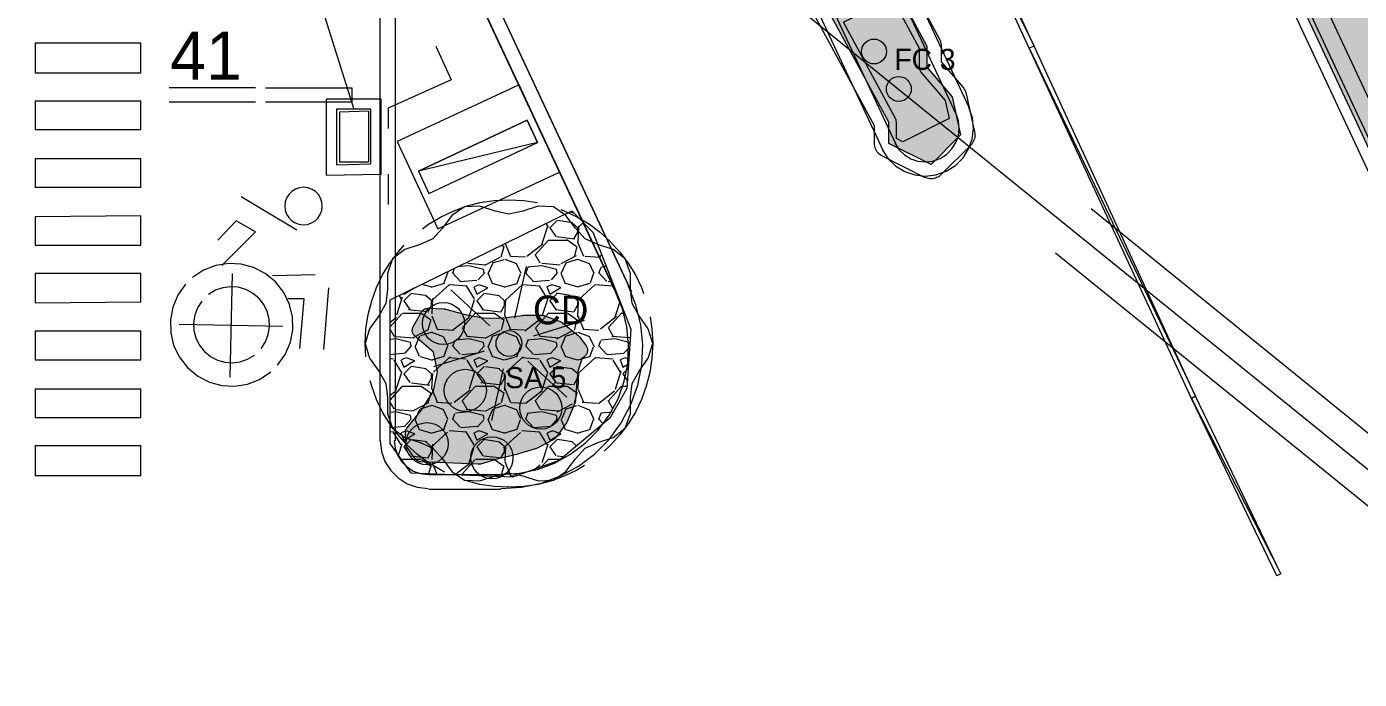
# Model space of a CAD drawing. Header units: metres. Extents: x 1 to 213, y 1 to 147.
# Drawn here: x 90.27 to 104.17, y 83.4 to 90.21 of the extents above; entities that cross this region are included whole.
import ezdxf

# ---------------------------------------------------------------- set-up
doc = ezdxf.new("R2010")
doc.units = ezdxf.units.M
doc.linetypes.add('DASHED', pattern=[1.524, 1.27, -0.254])
doc.layers.get('0').update_dxf_attribs({"lineweight": 0, "plot": 0})
for name, color, linetype, lineweight, plot in [('00-BASE-ARQUITECTURA', 8, 'Continuous', 0, False), ('00-BASE-TEXTO', 8, 'Continuous', 0, False), ('PJ-ARBOLES', 94, 'Continuous', 0, False), ('PJ-COPA-ADULTA', 8, 'DASHED', 0, False), ('PJ-CUBRESUELOS', 150, 'Continuous', 0, False), ('PJ-ETIQUETAS', 7, 'Continuous', 0, False), ('PJ-GRAVILLA', 42, 'Continuous', 0, False), ('PJ-HERBACEAS', 212, 'Continuous', 0, False), ('PJ-LIMITE-JARDIN', 7, 'Continuous', 0, False), ('PJ-MASAS', 92, 'Continuous', 0, False), ('PJ-MASAS-RELLENO', 92, 'Continuous', 0, False), ('PJ-RIEGO-SECTORES', 5, 'Continuous', 0, False), ('PJ-SECANO', 30, 'Continuous', 0, False)]:
    doc.layers.add(name, color=color, linetype=linetype, lineweight=lineweight, plot=plot)

# ---------------------------------------------------------------- blocks, each defined once
blk = doc.blocks.new('PJ_FC')
blk.add_circle((0, 0), 0.13)
for tag, p, height in [('CODIGO', (0.15, 0.15), 0.2), ('ESPECIE', (0.15, -0.1), 0.15), ('ZONA', (0.15, -0.3), 0.15)]:
    blk.add_attdef(tag, p, '', height=height)
blk = doc.blocks.new('PJ_CD')
for p, q in [((0.06, 0.263), (0.183, 0.804)), ((-0.198, 0.183), (-0.605, 0.561)), ((0.258, 0.08), (0.788, 0.244)), ((-0.258, -0.08), (-0.788, -0.244)), ((-0.06, -0.263), (-0.183, -0.804)), ((0.198, -0.183), (0.605, -0.561))]:
    blk.add_line(p, q)
blk.add_lwpolyline([(1.5, 0), (1.454, 0.153), (1.357, 0.288), (1.284, 0.417), (1.268, 0.564), (1.267, 0.731), (1.214, 0.882), (1.087, 0.979), (0.928, 1.031), (0.794, 1.092), (0.694, 1.202), (0.595, 1.336), (0.464, 1.427), (0.304, 1.431), (0.145, 1.38), (0, 1.35), (-0.145, 1.38), (-0.304, 1.431), (-0.464, 1.427), (-0.595, 1.336), (-0.694, 1.202), (-0.794, 1.092), (-0.928, 1.031), (-1.087, 0.979), (-1.214, 0.882), (-1.267, 0.731), (-1.268, 0.564), (-1.284, 0.417), (-1.357, 0.288), (-1.454, 0.153), (-1.5, 0), (-1.454, -0.153), (-1.357, -0.288), (-1.284, -0.417), (-1.268, -0.564), (-1.267, -0.731), (-1.214, -0.882), (-1.087, -0.979), (-0.928, -1.031), (-0.794, -1.092), (-0.694, -1.202), (-0.595, -1.336), (-0.464, -1.427), (-0.304, -1.431), (-0.145, -1.38), (0, -1.35), (0.145, -1.38), (0.304, -1.431), (0.464, -1.427), (0.595, -1.336), (0.694, -1.202), (0.794, -1.092), (0.928, -1.031), (1.087, -0.979), (1.214, -0.882), (1.267, -0.731), (1.268, -0.564), (1.284, -0.417), (1.357, -0.288), (1.454, -0.153), (1.5, 0)], close=True)
blk.add_circle((0, 0), 0.135)
for tag, p, height in [('CODIGO', (0.15, 0.15), 0.2), ('ESPECIE', (0.15, -0.1), 0.15), ('ZONA', (0.15, -0.3), 0.15)]:
    blk.add_attdef(tag, p, '', height=height)
blk = doc.blocks.new('PJ_SA')
blk.add_circle((0, 0), 0.22)
for tag, p, height in [('CODIGO', (0.15, 0.15), 0.2), ('ESPECIE', (0.15, -0.1), 0.15), ('ZONA', (0.15, -0.3), 0.15)]:
    blk.add_attdef(tag, p, '', height=height)

msp = doc.modelspace()

# ---------------------------------------------------------------- hatches: boundary and pattern name
at = {"layer": 'PJ-GRAVILLA'}
h = msp.add_hatch(dxfattribs=at)
h.set_pattern_fill('GRAVEL', scale=0.03)
h.paths.add_polyline_path([(90.399, 107.685), (91.413, 106.759), (92.031, 105.966), (93.089, 104.069), (93.177, 103.628), (93.662, 102.835), (94.059, 101.732), (94.809, 100.409), (94.985, 99.792), (95.206, 99.571), (95.206, 99.307), (95.691, 98.513), (96.97, 95.559), (97.234, 95.206), (97.234, 94.985), (98.381, 92.781), (98.998, 91.237), (99.66, 90.002), (99.66, 89.782), (99.924, 89.473), (100.012, 89.076), (99.704, 88.768), (99.263, 88.988), (99.263, 89.209), (98.381, 90.84), (98.381, 91.105), (97.896, 91.899), (97.499, 92.957), (96.837, 94.192), (96.837, 94.412), (95.206, 97.631), (94.809, 98.734), (94.324, 99.527), (93.927, 100.63), (93.442, 101.424), (92.516, 103.584), (91.943, 104.158), (91.546, 104.29), (91.193, 104.643), (90.928, 104.687), (90.355, 105.084), (90.399, 107.685)])
h = msp.add_hatch(dxfattribs=at)
h.set_pattern_fill('GRAVEL', scale=0.03)
h.paths.add_polyline_path([(96.457, 105.666), (98.275, 106.618), (98.292, 106.626), (98.306, 106.613), (98.72, 106.2), (98.733, 106.186), (98.739, 106.168), (98.923, 105.579), (98.947, 105.515), (98.975, 105.453), (99.009, 105.393), (99.385, 104.792), (99.394, 104.775), (99.402, 104.757), (99.952, 103.304), (99.986, 103.227), (100.028, 103.153), (100.077, 103.085), (100.134, 103.022), (100.262, 102.893), (100.276, 102.878), (100.285, 102.859), (100.855, 101.394), (100.884, 101.327), (100.919, 101.264), (100.96, 101.203), (101.148, 100.953), (101.158, 100.938), (101.165, 100.922), (101.76, 99.436), (101.797, 99.356), (102.429, 98.178), (102.437, 98.16), (102.438, 98.141), (102.438, 98.131), (102.441, 98.056), (102.452, 97.982), (102.469, 97.909), (102.494, 97.838), (102.525, 97.769), (103.794, 95.272), (103.803, 95.249), (103.81, 95.226), (103.893, 94.868), (103.914, 94.794), (103.942, 94.722), (103.977, 94.653), (104.018, 94.588), (104.065, 94.527), (104.189, 94.383), (104.201, 94.368), (104.202, 94.333), (104.21, 94.253), (104.226, 94.175), (104.25, 94.099), (104.281, 94.026), (104.319, 93.956), (104.677, 93.369), (104.686, 93.353), (104.693, 93.337), (105.277, 91.836), (105.307, 91.768), (105.344, 91.702), (105.735, 91.077), (105.744, 91.06), (105.752, 91.042), (106.302, 89.59), (106.336, 89.513), (106.378, 89.439), (106.427, 89.37), (106.484, 89.307), (106.613, 89.178), (106.626, 89.164), (106.627, 89.145), (106.627, 89.137), (106.631, 89.062), (106.641, 88.986), (106.659, 88.913), (106.684, 88.841), (106.715, 88.772), (107.5, 87.241), (107.516, 87.207), (108.087, 85.779), (108.116, 85.715), (108.15, 85.654), (108.19, 85.596), (108.379, 85.344), (108.39, 85.328), (108.398, 85.309), (108.76, 84.302), (108.792, 84.227), (108.83, 84.156), (109.262, 83.449), (109.272, 83.431), (109.28, 83.413), (109.642, 82.406), (109.673, 82.331), (109.712, 82.26), (110.146, 81.551), (110.154, 81.535), (110.161, 81.519), (110.723, 80.075), (110.76, 79.993), (110.806, 79.916), (110.861, 79.845), (111.022, 79.657), (111.036, 79.639), (111.045, 79.619), (111.638, 78.094), (111.675, 78.012), (112.572, 76.303), (112.579, 76.288), (112.584, 76.271), (112.668, 75.906), (112.689, 75.832), (112.717, 75.76), (112.752, 75.692), (112.793, 75.627), (112.84, 75.566), (112.965, 75.42), (112.976, 75.406), (112.985, 75.39), (113.585, 74.103), (113.593, 74.083), (113.594, 74.078), (113.601, 74.011), (113.617, 73.934), (113.64, 73.86), (113.67, 73.787), (113.708, 73.718), (113.752, 73.653), (113.848, 73.524), (113.858, 73.51), (113.865, 73.494), (114.46, 72.008), (114.497, 71.927), (115.128, 70.749), (115.137, 70.732), (115.138, 70.712), (115.138, 70.709), (115.142, 70.632), (115.153, 70.555), (115.171, 70.48), (115.197, 70.407), (115.23, 70.336), (116.011, 68.853), (116.019, 68.835), (116.02, 68.802), (116.028, 68.722), (116.044, 68.644), (116.068, 68.568), (116.099, 68.494), (116.137, 68.424), (116.494, 67.839), (116.504, 67.821), (116.512, 67.802), (116.852, 66.857), (116.88, 66.79), (116.913, 66.726), (116.953, 66.665), (116.997, 66.608), (117.153, 66.426), (117.165, 66.41), (117.167, 66.37), (117.167, 66.37), (117.17, 66.313), (117.182, 66.235), (117.201, 66.158), (117.228, 66.084), (117.262, 66.012), (117.775, 65.06), (117.783, 65.043), (117.789, 65.025), (117.983, 64.407), (118.007, 64.339), (118.038, 64.274), (118.922, 62.589), (118.929, 62.574), (118.934, 62.557), (119.018, 62.192), (119.039, 62.118), (119.067, 62.046), (119.102, 61.977), (119.143, 61.912), (119.19, 61.851), (119.313, 61.709), (119.326, 61.691), (119.335, 61.672), (119.604, 61), (113.028, 61), (113.951, 62.424), (113.988, 62.487), (114.019, 62.554), (114.291, 63.213), (114.301, 63.235), (114.314, 63.255), (114.889, 64.045), (114.931, 64.11), (114.967, 64.179), (114.997, 64.251), (115.019, 64.326), (115.034, 64.402), (115.047, 64.494), (115.051, 64.514), (115.062, 64.531), (115.161, 64.657), (115.206, 64.722), (115.246, 64.792), (115.277, 64.865), (115.302, 64.941), (115.319, 65.019), (115.328, 65.099), (115.329, 65.179), (115.321, 65.258), (115.307, 65.337), (115.284, 65.413), (115.254, 65.487), (96.449, 105.64), (96.442, 105.657), (96.457, 105.666)])
h = msp.add_hatch(dxfattribs=at)
h.set_pattern_fill('GRAVEL', scale=0.03)
h.paths.add_polyline_path([(95.956, 88.283), (96.176, 88.062), (96.573, 87.048), (96.529, 86.431), (96.352, 86.122), (95.823, 85.681), (95.338, 85.504), (94.28, 85.549), (94.059, 85.857), (94.059, 87.357), (95.956, 88.283)])
at = {"layer": 'PJ-MASAS-RELLENO'}
for points in [[(104.487, 93.258), (104.489, 93.256), (104.49, 93.253), (105.072, 91.757), (105.076, 91.747), (105.106, 91.679), (105.115, 91.66), (105.152, 91.595), (105.157, 91.586), (105.545, 90.965), (105.547, 90.962), (105.548, 90.959), (106.096, 89.512), (106.1, 89.501), (106.111, 89.476), (104.558, 88.844), (102.689, 92.834), (104.337, 93.505), (104.487, 93.258)], [(99.58, 89.982), (99.58, 89.782), (99.58, 89.774), (99.581, 89.766), (99.583, 89.758), (99.586, 89.75), (99.59, 89.743), (99.594, 89.736), (99.599, 89.73), (99.85, 89.436), (99.893, 89.247), (99.411, 89.003), (99.343, 89.038), (99.343, 89.209), (99.342, 89.217), (99.341, 89.224), (99.339, 89.232), (99.337, 89.24), (99.333, 89.247), (98.79, 90.251), (99.298, 90.507), (99.58, 89.982)], [(94.383, 87.225), (94.387, 87.232), (94.392, 87.239), (94.398, 87.245), (94.404, 87.25), (94.41, 87.255), (94.418, 87.259), (94.425, 87.262), (94.433, 87.264), (94.441, 87.266), (94.449, 87.267), (94.457, 87.267), (94.623, 87.26), (94.632, 87.259), (94.641, 87.257), (94.829, 87.206), (94.831, 87.205), (95.028, 87.167), (95.03, 87.166), (95.032, 87.166), (95.233, 87.168), (95.238, 87.168), (95.441, 87.193), (95.45, 87.194), (95.637, 87.195), (95.644, 87.195), (95.651, 87.194), (95.658, 87.193), (95.664, 87.191), (95.833, 87.13), (95.842, 87.127), (95.85, 87.122), (95.857, 87.117), (96.022, 86.984), (96.027, 86.979), (96.032, 86.974), (96.036, 86.969), (96.104, 86.876), (96.109, 86.869), (96.112, 86.862), (96.115, 86.855), (96.118, 86.847), (96.119, 86.839), (96.12, 86.832), (96.12, 86.824), (96.119, 86.816), (96.117, 86.808), (96.115, 86.801), (96.112, 86.793), (96.108, 86.786), (96.103, 86.78), (96.098, 86.774), (96.093, 86.768), (96.087, 86.763), (96.08, 86.759), (96.066, 86.751), (96.065, 86.75), (96.064, 86.748), (96.02, 86.612), (96.019, 86.61), (96.019, 86.608), (96.005, 86.464), (96.005, 86.462), (95.995, 86.304), (95.994, 86.296), (95.992, 86.287), (95.989, 86.278), (95.909, 86.088), (95.905, 86.08), (95.9, 86.073), (95.794, 85.924), (95.79, 85.918), (95.785, 85.912), (95.779, 85.907), (95.773, 85.903), (95.767, 85.899), (95.6, 85.811), (95.593, 85.808), (95.586, 85.805), (95.401, 85.748), (95.396, 85.746), (95.188, 85.696), (95.186, 85.696), (95.002, 85.643), (94.994, 85.641), (94.985, 85.64), (94.976, 85.64), (94.382, 85.664), (94.374, 85.665), (94.366, 85.667), (94.359, 85.669), (94.351, 85.672), (94.344, 85.676), (94.338, 85.681), (94.331, 85.686), (94.326, 85.692), (94.321, 85.698), (94.237, 85.815), (94.232, 85.822), (94.229, 85.829), (94.226, 85.836), (94.224, 85.844), (94.222, 85.852), (94.222, 85.86), (94.219, 85.968), (94.219, 85.976), (94.22, 85.984), (94.222, 85.992), (94.225, 85.999), (94.228, 86.006), (94.232, 86.013), (94.237, 86.02), (94.381, 86.199), (94.384, 86.202), (94.511, 86.402), (94.511, 86.404), (94.512, 86.406), (94.555, 86.605), (94.555, 86.607), (94.555, 86.609), (94.512, 86.809), (94.511, 86.811), (94.51, 86.812), (94.319, 86.976), (94.313, 86.982), (94.308, 86.988), (94.304, 86.994), (94.3, 87.001), (94.297, 87.008), (94.294, 87.015), (94.292, 87.023), (94.291, 87.03), (94.291, 87.038), (94.292, 87.046), (94.293, 87.054), (94.295, 87.061), (94.297, 87.068), (94.301, 87.075), (94.383, 87.225)]]:
    msp.add_hatch(color=7, dxfattribs=at).paths.add_polyline_path(points)

# ---------------------------------------------------------------- linework, layer by layer
at = {"layer": '00-BASE-ARQUITECTURA'}
for points in [[(110.857, 74.623), (103.47, 90.403), (103.48, 90.403), (82.356, 135.498)], [(94.051, 100.277), (99.332, 88.985)], [(93.913, 100.214), (99.205, 88.911)], [(99.967, 89.292), (94.876, 100.15)], [(100.104, 89.355), (95.014, 100.214)], [(91.235, 98.499), (96.442, 87.376)], [(91.373, 98.563), (96.58, 87.439)], [(106.116, 84.085), (92.156, 95.388)], [(91.828, 95.229), (93.68, 89.344)], [(115.471, 65.109), (102.2, 93.472)], [(99.914, 91.884), (99.861, 91.863), (100.782, 90.001), (99.914, 91.884)], [(99.861, 91.863), (100.782, 90.001), (100.729, 89.979), (99.861, 91.863)], [(79.34, 90.53), (94.114, 90.53), (94.114, 85.884)], [(95.13, 90.53), (96.548, 87.503)], [(93.955, 85.884), (93.955, 90.382), (79.34, 90.382)], [(96.411, 87.439), (95.035, 90.382)], [(94.537, 90.001), (94.696, 89.651)], [(100.782, 90.001), (100.729, 89.979), (102.464, 86.349), (100.782, 90.001)], [(100.729, 89.979), (102.464, 86.349), (102.422, 86.328), (100.729, 89.979)], [(92.654, 89.567), (91.754, 89.567)], [(92.759, 89.567), (93.659, 89.567), (93.659, 89.419)], [(94.696, 89.651), (94.04, 89.355), (94.04, 89.143)], [(92.654, 89.419), (91.754, 89.419)], [(93.659, 89.419), (92.759, 89.419)], [(99.194, 88.924), (99.257, 88.828), (99.337, 88.75), (99.431, 88.693), (99.534, 88.658), (99.643, 88.646), (99.754, 88.658), (99.863, 88.696), (99.96, 88.758), (100.038, 88.837), (100.096, 88.93), (100.133, 89.033), (100.147, 89.142), (100.136, 89.253), (100.099, 89.362)], [(99.327, 88.989), (99.372, 88.921), (99.428, 88.867), (99.495, 88.827), (99.568, 88.802), (99.644, 88.794), (99.722, 88.803), (99.799, 88.83), (99.867, 88.873), (99.922, 88.929), (99.963, 88.995), (99.989, 89.067), (99.998, 89.144), (99.991, 89.222), (99.965, 89.299)], [(94.357, 88.699), (95.49, 89.228)], [(95.596, 88.995), (94.357, 88.699), (95.49, 89.228), (95.596, 88.995)], [(94.463, 88.466), (95.596, 88.995), (94.357, 88.699), (94.463, 88.466)], [(94.04, 88.667), (94.04, 88.35)], [(93.352, 88.331), (93.347, 88.376), (93.333, 88.417), (93.311, 88.454), (93.281, 88.485), (93.245, 88.508), (93.204, 88.524), (93.159, 88.53), (93.114, 88.525), (93.073, 88.511), (93.036, 88.488), (93.005, 88.458), (92.982, 88.422), (92.966, 88.381), (92.96, 88.337), (92.965, 88.292), (92.979, 88.25), (93.002, 88.214), (93.032, 88.183), (93.068, 88.159), (93.109, 88.144), (93.153, 88.138), (93.198, 88.142), (93.24, 88.157), (93.276, 88.179), (93.307, 88.209), (93.331, 88.245), (93.346, 88.286), (93.352, 88.331)], [(92.505, 88.434), (93.087, 88.085)], [(101.374, 88.307), (106.211, 84.391)], [(92.304, 87.715), (92.654, 88.064), (92.452, 88.18), (92.262, 87.979)], [(106.211, 84.391), (105.84, 83.926), (101.004, 87.842)], [(92.886, 86.673), (92.966, 86.787), (93.019, 86.913), (93.043, 87.044), (93.04, 87.178), (93.009, 87.308), (92.95, 87.431), (92.864, 87.542), (92.756, 87.631), (92.635, 87.693), (92.506, 87.728), (92.372, 87.735), (92.24, 87.714), (92.113, 87.665), (91.996, 87.588)], [(92.41, 87.63), (92.389, 86.55)], [(92.833, 87.609), (93.278, 87.619)], [(91.924, 87.518), (91.844, 87.404), (91.791, 87.278), (91.767, 87.147), (91.77, 87.013), (91.801, 86.883), (91.859, 86.76), (91.945, 86.649), (92.053, 86.56), (92.174, 86.498), (92.304, 86.463), (92.437, 86.456), (92.57, 86.477), (92.697, 86.525), (92.814, 86.603)], [(92.715, 86.848), (92.76, 86.918), (92.789, 86.995), (92.801, 87.074), (92.797, 87.155), (92.777, 87.233), (92.741, 87.306), (92.689, 87.372), (92.625, 87.426), (92.553, 87.464), (92.475, 87.486), (92.395, 87.492), (92.315, 87.482), (92.238, 87.456), (92.166, 87.412)], [(93.416, 87.482), (93.363, 86.836)], [(95.214, 85.386), (95.43, 85.4), (95.639, 85.444), (95.838, 85.518), (96.024, 85.619), (96.193, 85.747), (96.344, 85.899), (96.472, 86.073), (96.573, 86.264), (96.645, 86.466), (96.685, 86.674), (96.696, 86.885), (96.676, 87.096), (96.625, 87.304), (96.543, 87.504)], [(92.095, 87.343), (92.05, 87.273), (92.021, 87.196), (92.008, 87.117), (92.012, 87.036), (92.032, 86.958), (92.068, 86.885), (92.12, 86.819), (92.185, 86.765), (92.257, 86.727), (92.334, 86.705), (92.414, 86.699), (92.494, 86.709), (92.572, 86.735), (92.644, 86.779)], [(93.119, 86.847), (93.162, 87.365), (92.992, 87.365)], [(95.215, 85.535), (95.409, 85.547), (95.597, 85.587), (95.776, 85.653), (95.943, 85.744), (96.096, 85.859), (96.231, 85.995), (96.347, 86.152), (96.438, 86.324), (96.502, 86.506), (96.539, 86.693), (96.548, 86.883), (96.53, 87.073), (96.484, 87.26), (96.41, 87.44)], [(91.86, 87.101), (92.939, 87.08)], [(102.464, 86.349), (102.422, 86.328), (103.353, 84.497), (102.464, 86.349)], [(102.422, 86.328), (103.353, 84.497), (103.311, 84.476), (102.422, 86.328)], [(93.955, 85.889), (93.969, 85.774), (94.006, 85.668), (94.066, 85.575), (94.144, 85.497), (94.237, 85.437), (94.343, 85.4), (94.458, 85.386)], [(94.103, 85.889), (94.113, 85.808), (94.139, 85.733), (94.181, 85.667), (94.236, 85.612), (94.302, 85.57), (94.377, 85.544), (94.458, 85.534)], [(94.463, 85.534), (95.215, 85.534)], [(95.215, 85.376), (94.463, 85.376)]]:
    msp.add_lwpolyline(points, dxfattribs=at)
for points in [[(90.357, 90.032), (90.357, 89.725), (91.458, 89.725), (91.458, 90.032)], [(95.405, 89.598), (94.135, 89.006), (94.559, 88.096), (95.829, 88.688)], [(90.357, 89.429), (90.357, 89.133), (91.458, 89.133), (91.458, 89.429)], [(93.394, 88.657), (93.966, 88.667), (93.966, 89.45), (93.394, 89.45)], [(93.86, 88.773), (93.86, 89.344), (93.5, 89.344), (93.5, 88.762)], [(93.839, 88.794), (93.839, 89.323), (93.532, 89.313), (93.532, 88.794)], [(94.357, 88.699), (94.463, 88.466), (95.596, 88.995), (95.49, 89.228)], [(95.49, 89.228), (94.357, 88.699), (94.463, 88.466), (95.596, 88.995)], [(90.357, 88.826), (90.357, 88.53), (91.458, 88.53), (91.458, 88.826)], [(90.357, 88.223), (90.357, 87.926), (91.458, 87.926), (91.458, 88.233)], [(90.357, 87.63), (90.357, 87.323), (91.458, 87.334), (91.458, 87.63)], [(90.357, 87.027), (90.357, 86.73), (91.458, 86.73), (91.458, 87.027)], [(90.357, 86.423), (90.357, 86.127), (91.458, 86.127), (91.458, 86.423)], [(90.357, 85.831), (90.357, 85.524), (91.458, 85.524), (91.458, 85.831)]]:
    msp.add_lwpolyline(points, close=True, dxfattribs=at)
at = {"layer": 'PJ-COPA-ADULTA'}
msp.add_circle((95.3, 86.9), 1.5, dxfattribs=at)
at = {"layer": 'PJ-LIMITE-JARDIN'}
for points in [[(115.254, 65.487), (96.449, 105.64)], [(98.998, 91.237), (99.66, 90.002), (99.66, 89.782), (99.924, 89.473), (100.012, 89.076), (99.704, 88.768), (99.263, 88.988), (99.263, 89.209), (98.381, 90.84)]]:
    msp.add_lwpolyline(points, dxfattribs=at)
msp.add_lwpolyline([(95.956, 88.283), (96.176, 88.062), (96.573, 87.048), (96.529, 86.431), (96.352, 86.122), (95.823, 85.681), (95.338, 85.504), (94.28, 85.549), (94.059, 85.857), (94.059, 87.357), (95.956, 88.283)], close=True, dxfattribs=at)
at = {"layer": 'PJ-MASAS'}
for points in [[(104.487, 93.258), (104.489, 93.256), (104.49, 93.253), (105.072, 91.757), (105.076, 91.747), (105.106, 91.679), (105.115, 91.66), (105.152, 91.595), (105.157, 91.586), (105.545, 90.965), (105.547, 90.962), (105.548, 90.959), (106.096, 89.512), (106.1, 89.501), (106.111, 89.476), (104.558, 88.844), (102.689, 92.834), (104.337, 93.505), (104.487, 93.258)], [(99.58, 89.982), (99.58, 89.782), (99.58, 89.774), (99.581, 89.766), (99.583, 89.758), (99.586, 89.75), (99.59, 89.743), (99.594, 89.736), (99.599, 89.73), (99.85, 89.436), (99.893, 89.247), (99.411, 89.003), (99.343, 89.038), (99.343, 89.209), (99.342, 89.217), (99.341, 89.224), (99.339, 89.232), (99.337, 89.24), (99.333, 89.247), (98.79, 90.251), (99.298, 90.507), (99.58, 89.982)], [(94.383, 87.225), (94.387, 87.232), (94.392, 87.239), (94.398, 87.245), (94.404, 87.25), (94.41, 87.255), (94.418, 87.259), (94.425, 87.262), (94.433, 87.264), (94.441, 87.266), (94.449, 87.267), (94.457, 87.267), (94.623, 87.26), (94.632, 87.259), (94.641, 87.257), (94.829, 87.206), (94.831, 87.205), (95.028, 87.167), (95.03, 87.166), (95.032, 87.166), (95.233, 87.168), (95.238, 87.168), (95.441, 87.193), (95.45, 87.194), (95.637, 87.195), (95.644, 87.195), (95.651, 87.194), (95.658, 87.193), (95.664, 87.191), (95.833, 87.13), (95.842, 87.127), (95.85, 87.122), (95.857, 87.117), (96.022, 86.984), (96.027, 86.979), (96.032, 86.974), (96.036, 86.969), (96.104, 86.876), (96.109, 86.869), (96.112, 86.862), (96.115, 86.855), (96.118, 86.847), (96.119, 86.839), (96.12, 86.832), (96.12, 86.824), (96.119, 86.816), (96.117, 86.808), (96.115, 86.801), (96.112, 86.793), (96.108, 86.786), (96.103, 86.78), (96.098, 86.774), (96.093, 86.768), (96.087, 86.763), (96.08, 86.759), (96.066, 86.751), (96.065, 86.75), (96.064, 86.748), (96.02, 86.612), (96.019, 86.61), (96.019, 86.608), (96.005, 86.464), (96.005, 86.462), (95.995, 86.304), (95.994, 86.296), (95.992, 86.287), (95.989, 86.278), (95.909, 86.088), (95.905, 86.08), (95.9, 86.073), (95.794, 85.924), (95.79, 85.918), (95.785, 85.912), (95.779, 85.907), (95.773, 85.903), (95.767, 85.899), (95.6, 85.811), (95.593, 85.808), (95.586, 85.805), (95.401, 85.748), (95.396, 85.746), (95.188, 85.696), (95.186, 85.696), (95.002, 85.643), (94.994, 85.641), (94.985, 85.64), (94.976, 85.64), (94.382, 85.664), (94.374, 85.665), (94.366, 85.667), (94.359, 85.669), (94.351, 85.672), (94.344, 85.676), (94.338, 85.681), (94.331, 85.686), (94.326, 85.692), (94.321, 85.698), (94.237, 85.815), (94.232, 85.822), (94.229, 85.829), (94.226, 85.836), (94.224, 85.844), (94.222, 85.852), (94.222, 85.86), (94.219, 85.968), (94.219, 85.976), (94.22, 85.984), (94.222, 85.992), (94.225, 85.999), (94.228, 86.006), (94.232, 86.013), (94.237, 86.02), (94.381, 86.199), (94.384, 86.202), (94.511, 86.402), (94.511, 86.404), (94.512, 86.406), (94.555, 86.605), (94.555, 86.607), (94.555, 86.609), (94.512, 86.809), (94.511, 86.811), (94.51, 86.812), (94.319, 86.976), (94.313, 86.982), (94.308, 86.988), (94.304, 86.994), (94.3, 87.001), (94.297, 87.008), (94.294, 87.015), (94.292, 87.023), (94.291, 87.03), (94.291, 87.038), (94.292, 87.046), (94.293, 87.054), (94.295, 87.061), (94.297, 87.068), (94.301, 87.075), (94.383, 87.225)]]:
    msp.add_lwpolyline(points, close=True, dxfattribs=at)
at = {"layer": 'PJ-RIEGO-SECTORES'}
msp.add_lwpolyline([(115.254, 65.487), (96.449, 105.64)], dxfattribs=at)
msp.add_lwpolyline([(96.529, 86.431), (96.352, 86.122), (95.823, 85.681), (95.338, 85.504), (94.28, 85.549), (94.059, 85.857), (94.059, 87.357), (95.956, 88.283), (96.176, 88.062), (96.573, 87.048), (96.529, 86.431)], close=True, dxfattribs=at)
at = {"layer": 'PJ-SECANO'}
msp.add_lwpolyline([(99.134, 91.301), (99.792, 90.073), (99.798, 90.06), (99.803, 90.046), (99.807, 90.032), (99.809, 90.017), (99.81, 90.002), (99.81, 89.837), (100.038, 89.571), (100.047, 89.559), (100.055, 89.547), (100.062, 89.534), (100.067, 89.52), (100.071, 89.506), (100.159, 89.109), (100.161, 89.094), (100.162, 89.079), (100.162, 89.064), (100.16, 89.049), (100.156, 89.034), (100.152, 89.02), (100.145, 89.007), (100.138, 88.994), (100.129, 88.981), (100.119, 88.97), (99.81, 88.662), (99.799, 88.652), (99.788, 88.643), (99.775, 88.636), (99.762, 88.63), (99.749, 88.625), (99.735, 88.621), (99.721, 88.619), (99.706, 88.618), (99.692, 88.618), (99.678, 88.62), (99.664, 88.623), (99.65, 88.628), (99.637, 88.633), (99.196, 88.854), (99.183, 88.861), (99.17, 88.87), (99.159, 88.88), (99.149, 88.891), (99.139, 88.903), (99.131, 88.916), (99.125, 88.929), (99.12, 88.944), (99.116, 88.958), (99.114, 88.973), (99.113, 88.988), (99.113, 89.171), (98.249, 90.769)], dxfattribs=at)

# ---------------------------------------------------------------- block references
at = {"layer": 'PJ-ARBOLES'}
msp.add_blockref('PJ_CD', (95.3, 86.9), dxfattribs=at)
at = {"layer": 'PJ-CUBRESUELOS'}
for p in [(99.109, 89.946), (99.368, 89.555)]:
    msp.add_blockref('PJ_FC', p, dxfattribs=at)
at = {"layer": 'PJ-HERBACEAS'}
for p in [(94.617, 87.108), (94.844, 86.411), (95.632, 86.227), (94.445, 85.855), (95.122, 85.708)]:
    msp.add_blockref('PJ_SA', p, dxfattribs=at)

# ---------------------------------------------------------------- texts
at = {"layer": '00-BASE-TEXTO'}
msp.add_text('41', height=0.503, dxfattribs=at).set_placement((91.765, 89.651))
at = {"layer": 'PJ-ETIQUETAS'}
for s, height, p in [('FC 3', 0.22, (99.322, 89.754)), ('CD', 0.3, (95.55, 87.1)), ('SA 5', 0.22, (95.261, 86.434))]:
    msp.add_text(s, height=height, dxfattribs=at).set_placement(p)

doc.saveas('drawing.dxf')
